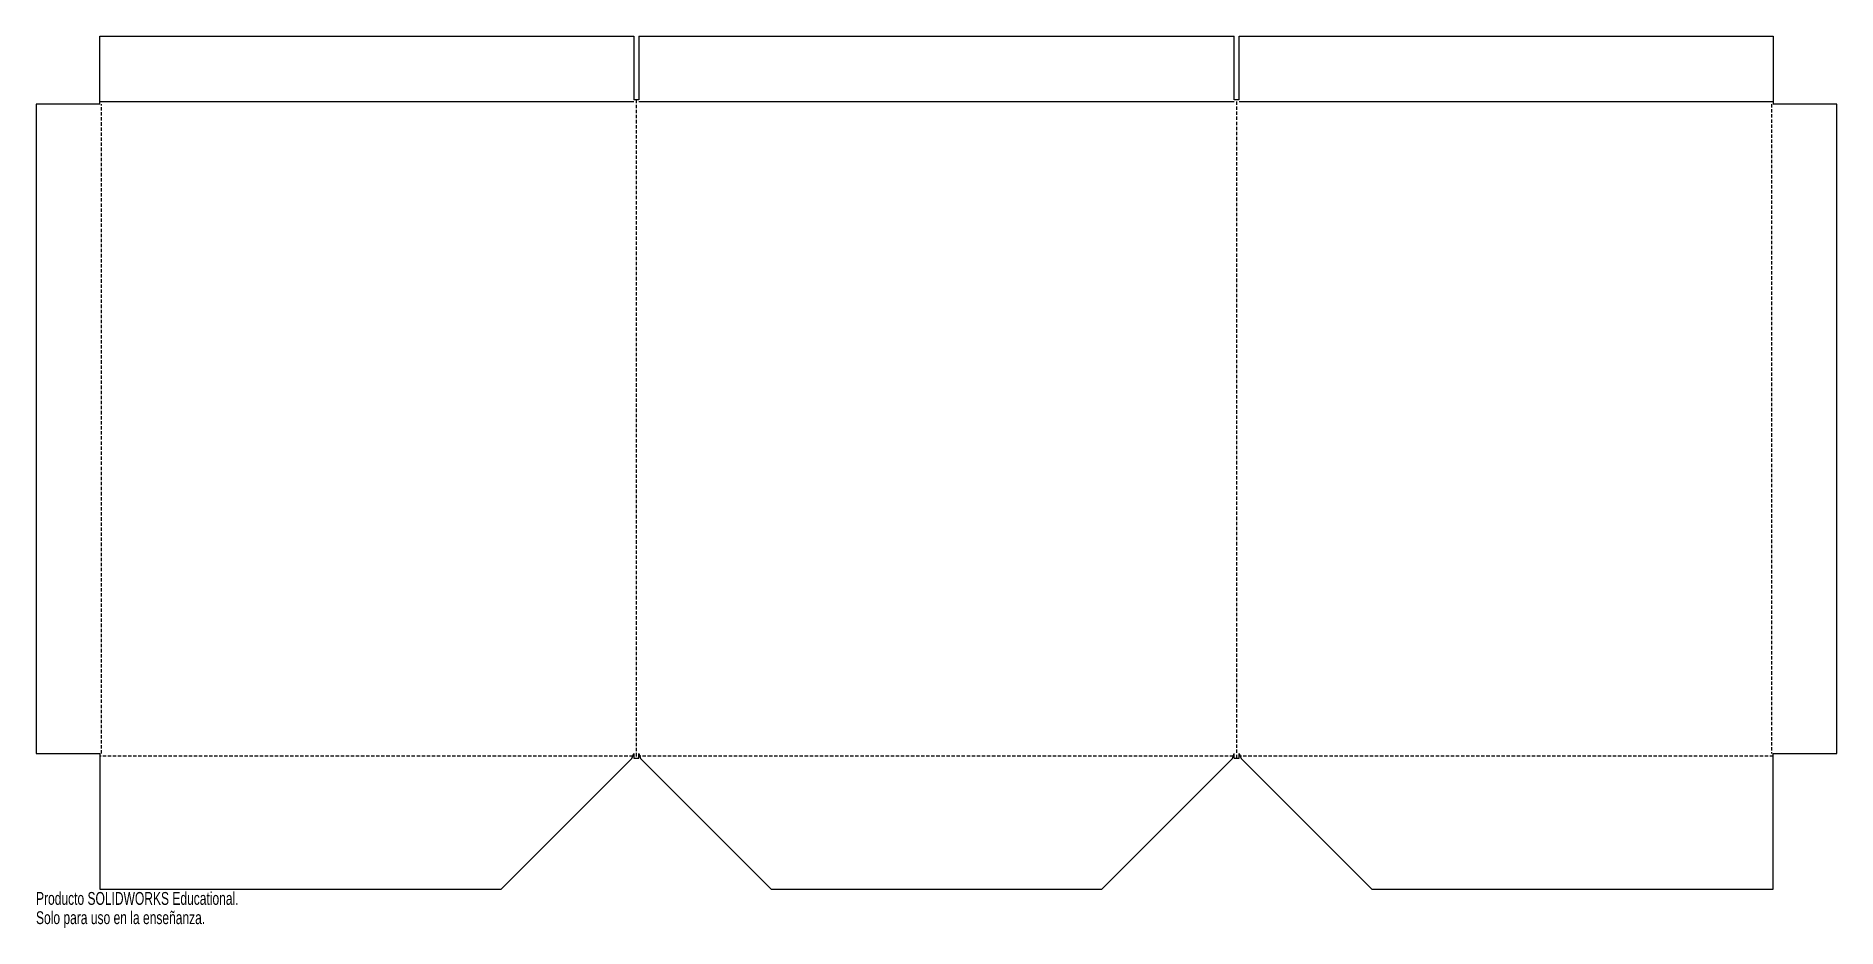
# Model space of a CAD drawing. Header units: millimetres. Extents: x -251 to 426, y -64 to 272.
import ezdxf

# ---------------------------------------------------------------- set-up
doc = ezdxf.new("R2010")
doc.units = ezdxf.units.MM
doc.linetypes.add('HIDDEN', pattern=[1.905, 1.27, -0.635])
doc.styles.add('SLDTEXTSTYLE0', font='TXT', dxfattribs={"width": 0.7})

msp = doc.modelspace()

# ---------------------------------------------------------------- linework, layer by layer
at = {"color": 7, "linetype": 'Continuous', "lineweight": 25}
for p, q in [((-227.42, 245.99), (-227.42, 271.62)), ((-227.42, 271.62), (-26.54, 271.62)), ((-26.54, 271.62), (-26.54, 247.65)), ((-24.66, 271.62), (-24.66, 247.65)), ((-24.66, 271.62), (199.42, 271.62)), ((199.42, 247.65), (199.42, 271.62)), ((201.3, 247.65), (201.3, 271.62)), ((201.3, 271.62), (402.17, 271.62)), ((402.17, 271.62), (402.17, 245.99)), ((-251.39, 245.99), (-251.39, 1.66)), ((-227.42, 245.99), (-251.39, 245.99)), ((-24.66, 247.65), (-26.54, 247.65)), ((201.3, 247.65), (199.42, 247.65)), ((426.14, 245.99), (402.17, 245.99)), ((426.14, 1.66), (426.14, 245.99)), ((-251.39, 1.66), (-227.42, 1.66)), ((-227.42, 1.66), (-227.42, -49.37)), ((-27.25, -0.22), (-26.54, 1.66)), ((-26.54, 1.66), (-26.54, 0)), ((-26.54, 0), (-24.66, 0)), ((-24.66, 1.66), (-23.96, -0.22)), ((-24.66, 0), (-24.66, 1.66)), ((198.71, -0.22), (199.42, 1.66)), ((199.42, 0), (199.42, 1.66)), ((199.42, 0), (201.3, 0)), ((201.3, 1.66), (202, -0.22)), ((201.3, 0), (201.3, 1.66)), ((402.17, 1.66), (426.14, 1.66)), ((402.17, -49.37), (402.17, 1.66)), ((-27.25, -0.22), (-76.39, -49.37)), ((25.19, -49.37), (-23.96, -0.22)), ((198.71, -0.22), (149.56, -49.37)), ((251.15, -49.37), (202, -0.22)), ((-227.42, -49.37), (-76.39, -49.37)), ((25.19, -49.37), (149.56, -49.37)), ((251.15, -49.37), (402.17, -49.37))]:
    msp.add_line(p, q, dxfattribs=at)
at = {"color": 7, "linetype": 'Continuous'}
for p, q in [((-227.42, 246.93), (-26.54, 246.93)), ((-24.66, 246.93), (199.42, 246.93)), ((201.3, 246.93), (402.17, 246.93))]:
    msp.add_line(p, q, dxfattribs=at)
at = {"color": 7, "linetype": 'HIDDEN'}
for p, q in [((-226.7, 1.66), (-226.7, 245.99)), ((-25.6, 247.65), (-25.6, 0)), ((200.36, 0), (200.36, 247.65)), ((401.45, 245.99), (401.45, 1.66)), ((-26.9, 0.72), (-227.42, 0.72)), ((199.06, 0.72), (-24.31, 0.72)), ((402.17, 0.72), (201.65, 0.72))]:
    msp.add_line(p, q, dxfattribs=at)

# ---------------------------------------------------------------- texts
at = {"color": 7, "linetype": 'Continuous', "char_height": 4.8336, "attachment_point": 1, "style": 'SLDTEXTSTYLE0'}
for s, insert in [('Producto SOLIDWORKS Educational.', (-251.39, -50.39)), ('Solo para uso en la enseñanza.', (-251.39, -57.64))]:
    msp.add_mtext(s, dxfattribs=dict(at, insert=insert))

doc.saveas('drawing.dxf')
